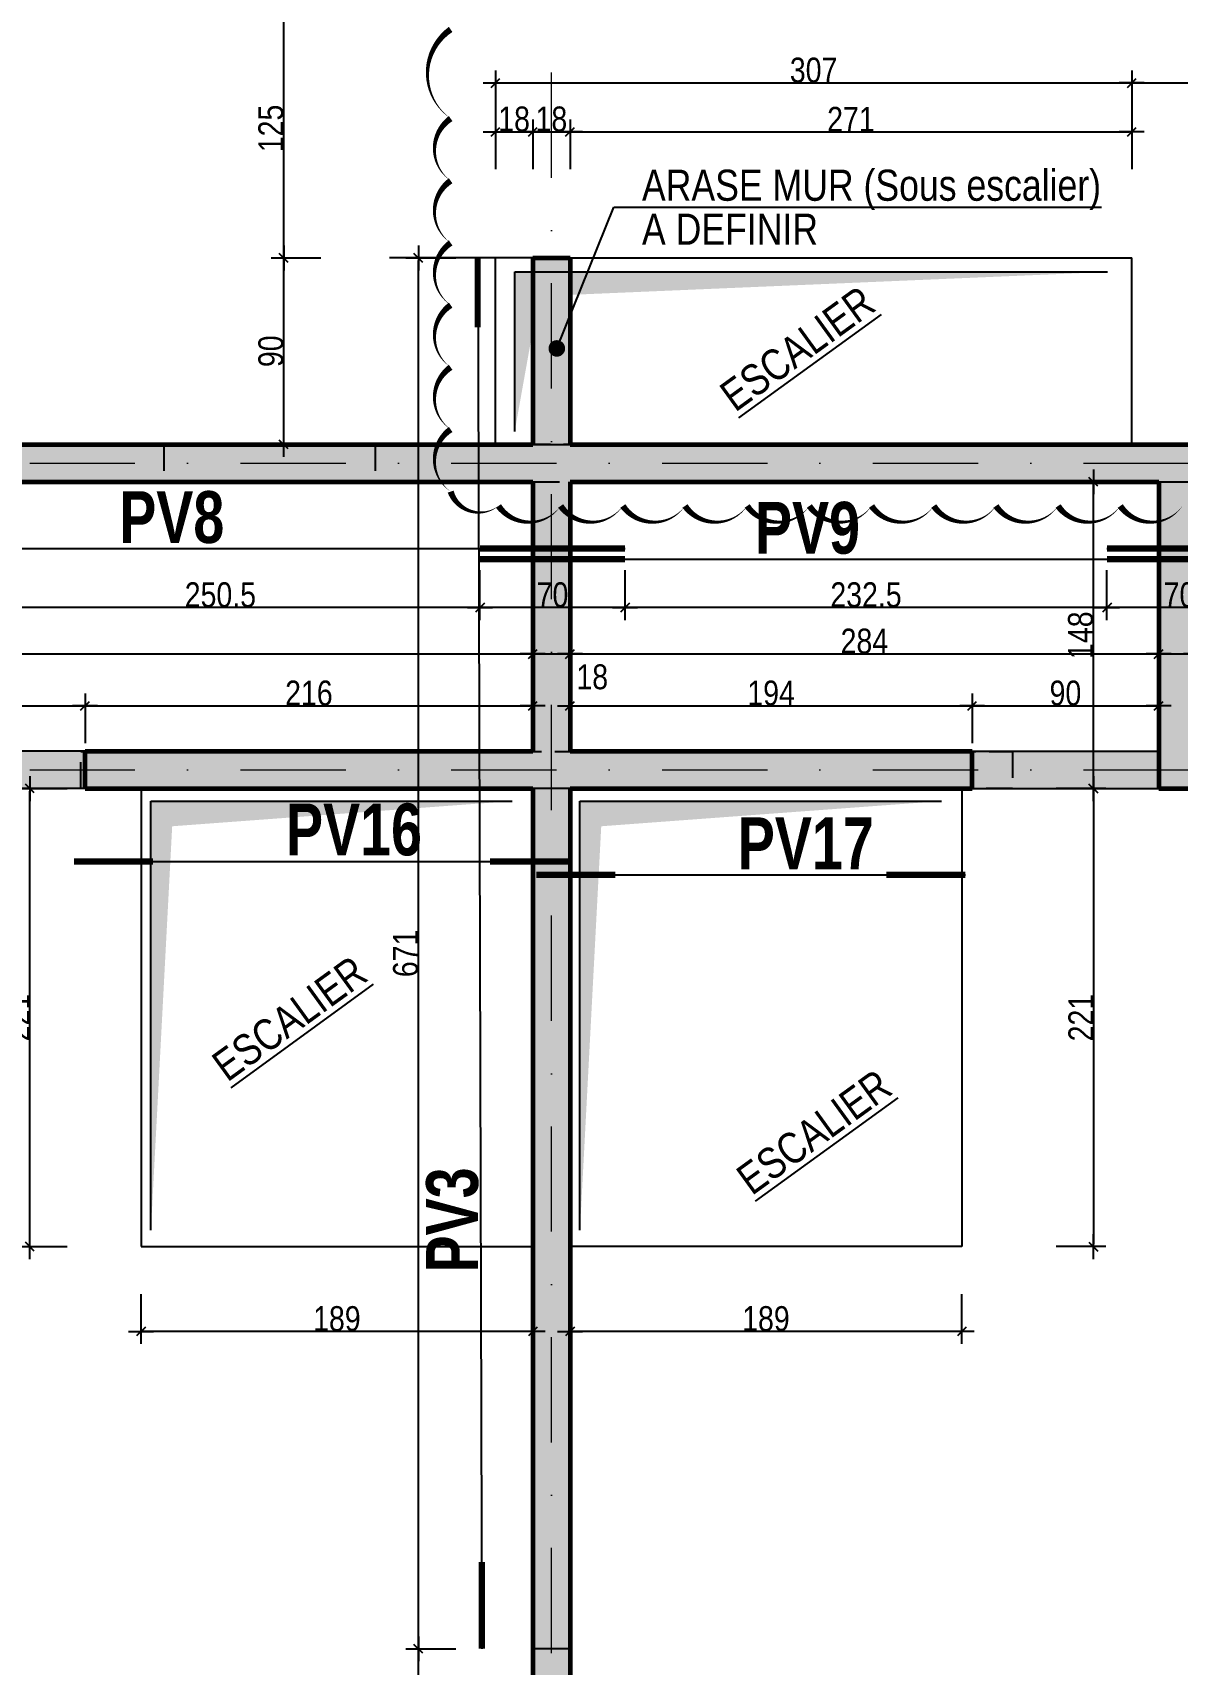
# Model space of a CAD drawing. Header units: millimetres. Extents: x 2049 to 26244, y -43633 to -34245.
# Drawn here: x 4544 to 5096, y -42265 to -41478 of the extents above; entities that cross this region are included whole.
import ezdxf
from ezdxf.enums import TextEntityAlignment as Align

# ---------------------------------------------------------------- set-up
doc = ezdxf.new("R2010")
doc.units = ezdxf.units.MM
doc.linetypes.add('CACHEX2', pattern=[19.05, 12.7, -6.35])
doc.linetypes.add('TIRETPTX2', pattern=[50.8, 25.4, -12.7, 0, -12.7])
for name, color, linetype in [('01_cote_gen', 4, 'Continuous'), ('01_linteaux', 2, 'Continuous'), ('01_murs_sup', 2, 'CACHEX2'), ('01_poch_BN', 9, 'Continuous'), ('01_poch_murs', 253, 'Continuous'), ('01_poch_poteaux', 250, 'Continuous'), ('01_resv', 32, 'Continuous'), ('01_texte', 230, 'Continuous'), ('AA_COTES', 2, 'Continuous')]:
    doc.layers.add(name, color=color, linetype=linetype)
doc.layers.add('01_murs_coup', color=5, linetype='Continuous', lineweight=60)
doc.layers.add('01_tram_axes', color=2, linetype='TIRETPTX2', lineweight=9)
doc.styles.add('impact', font='impact.ttf')
doc.styles.add('STYLE2', font='ARIALN.TTF')
doc.dimstyles.new('JB50res', dxfattribs={"dimscale": 0.1, "dimtxt": 120, "dimasz": 12, "dimexe": 0.1, "dimexo": 0.1, "dimgap": 0.09, "dimtad": 1, "dimdec": 1, "dimdsep": 46, "dimtxsty": 'STYLE2', "dimblk1": 'BOND_G', "dimblk2": 'BOND_D', "dimsah": 1, "dimcen": 1.5, "dimdle": 0.01, "dimse1": 1, "dimse2": 1, "dimclrd": 4, "dimclre": 2, "dimclrt": 6, "dimazin": 2, "dimtfac": 2.333333, "dimtdec": 1, "dimtix": 1, "dimtmove": 2, "dimatfit": 3, "dimldrblk": 'BOND_G', "dimfxl": 1, "dimtolj": 1, "dimtzin": 0, "dimarcsym": 0})
pattern_1 = [(135, (-9275.435, 6358.231), (-11.2253202, 9e-16), [7.9375, -7.9375])]

# ---------------------------------------------------------------- blocks, each defined once
blk = doc.blocks.new('BOND_G')
at = {"layer": 'AA_COTES', "color": 0}
for p, q in [((0, -5), (0, 15)), ((5, 0), (-5, 0)), ((1.77, 1.77), (-1.77, -1.77))]:
    blk.add_line(p, q, dxfattribs=at)
blk = doc.blocks.new('BOND_D')
at = {"layer": 'AA_COTES', "color": 0}
for p, q in [((5, 0), (-5, 0)), ((-1.77, -1.77), (1.77, 1.77)), ((0, 5), (0, -15))]:
    blk.add_line(p, q, dxfattribs=at)
blk = doc.blocks.new('*D7166')
at = {"layer": '01_cote_gen', "color": 4, "lineweight": -2, "ltscale": 200, "transparency": 16777216}
blk.add_line((5055.53, -41841.41), (5055.53, -41695.81), dxfattribs=at)
at = {"layer": 'Defpoints', "color": 0, "ltscale": 200, "transparency": 16777216}
for p in [(5055.53, -41694.61), (5087.05, -41694.61), (5087.05, -41842.61)]:
    blk.add_point(p, dxfattribs=at)
at = {"layer": '01_cote_gen', "color": 4, "lineweight": -2, "ltscale": 200, "transparency": 16777216, "xscale": 1.2, "yscale": 1.2, "zscale": 1.2}
for name, p, rotation in [('BOND_D', (5055.53, -41694.61), 90), ('BOND_G', (5055.53, -41842.61), 270)]:
    blk.add_blockref(name, p, dxfattribs=dict(at, rotation=rotation))
at = {"layer": '01_cote_gen', "color": 6, "ltscale": 200, "transparency": 16777216, "insert": (5049.39, -41768.61), "char_height": 12, "attachment_point": 5, "rotation": 90, "style": 'STYLE2'}
blk.add_mtext('\\A1;148', dxfattribs=at)
blk = doc.blocks.new('*D7168')
at = {"layer": '01_cote_gen', "color": 4, "lineweight": -2, "ltscale": 200, "transparency": 16777216}
blk.add_line((4194.25, -41777.66), (4783.85, -41777.66), dxfattribs=at)
at = {"layer": 'Defpoints', "color": 0, "ltscale": 200, "transparency": 16777216}
for p in [(4785.05, -41777.66), (4193.05, -41783.08), (4785.05, -41789.9)]:
    blk.add_point(p, dxfattribs=at)
at = {"layer": '01_cote_gen', "color": 4, "lineweight": -2, "ltscale": 200, "transparency": 16777216, "xscale": 1.2, "yscale": 1.2, "zscale": 1.2, "rotation": 180}
blk.add_blockref('BOND_G', (4193.05, -41777.66), dxfattribs=at)
at = {"layer": '01_cote_gen', "color": 4, "lineweight": -2, "ltscale": 200, "transparency": 16777216, "xscale": 1.2, "yscale": 1.2, "zscale": 1.2}
blk.add_blockref('BOND_D', (4785.05, -41777.66), dxfattribs=at)
at = {"layer": '01_cote_gen', "color": 6, "ltscale": 200, "transparency": 16777216, "insert": (4489.05, -41771.52), "char_height": 12, "attachment_point": 5, "style": 'STYLE2'}
blk.add_mtext('\\A1;592', dxfattribs=at)
blk = doc.blocks.new('*D7169')
at = {"layer": '01_cote_gen', "color": 4, "lineweight": -2, "ltscale": 200, "transparency": 16777216}
blk.add_line((4786.25, -41777.66), (4801.85, -41777.66), dxfattribs=at)
at = {"layer": 'Defpoints', "color": 0, "ltscale": 200, "transparency": 16777216}
for p in [(4803.05, -41777.66), (4785.05, -41789.9), (4803.05, -41789.9)]:
    blk.add_point(p, dxfattribs=at)
at = {"layer": '01_cote_gen', "color": 4, "lineweight": -2, "ltscale": 200, "transparency": 16777216, "xscale": 1.2, "yscale": 1.2, "zscale": 1.2, "rotation": 180}
blk.add_blockref('BOND_G', (4785.05, -41777.66), dxfattribs=at)
at = {"layer": '01_cote_gen', "color": 4, "lineweight": -2, "ltscale": 200, "transparency": 16777216, "xscale": 1.2, "yscale": 1.2, "zscale": 1.2}
blk.add_blockref('BOND_D', (4803.05, -41777.66), dxfattribs=at)
at = {"layer": '01_cote_gen', "color": 6, "ltscale": 200, "transparency": 16777216, "insert": (4813.75, -41788.77), "char_height": 12, "attachment_point": 5, "style": 'STYLE2'}
blk.add_mtext('\\A1;18', dxfattribs=at)
blk = doc.blocks.new('*D7170')
at = {"layer": '01_cote_gen', "color": 4, "lineweight": -2, "ltscale": 200, "transparency": 16777216}
blk.add_line((4804.25, -41777.66), (5085.85, -41777.66), dxfattribs=at)
at = {"layer": 'Defpoints', "color": 0, "ltscale": 200, "transparency": 16777216}
for p in [(5087.05, -41777.66), (5087.05, -41777.66), (4803.05, -41789.9)]:
    blk.add_point(p, dxfattribs=at)
at = {"layer": '01_cote_gen', "color": 4, "lineweight": -2, "ltscale": 200, "transparency": 16777216, "xscale": 1.2, "yscale": 1.2, "zscale": 1.2, "rotation": 180}
blk.add_blockref('BOND_G', (4803.05, -41777.66), dxfattribs=at)
at = {"layer": '01_cote_gen', "color": 4, "lineweight": -2, "ltscale": 200, "transparency": 16777216, "xscale": 1.2, "yscale": 1.2, "zscale": 1.2}
blk.add_blockref('BOND_D', (5087.05, -41777.66), dxfattribs=at)
at = {"layer": '01_cote_gen', "color": 6, "ltscale": 200, "transparency": 16777216, "insert": (4945.05, -41771.52), "char_height": 12, "attachment_point": 5, "style": 'STYLE2'}
blk.add_mtext('\\A1;284', dxfattribs=at)
blk = doc.blocks.new('*D7171')
at = {"layer": '01_cote_gen', "color": 4, "lineweight": -2, "ltscale": 200, "transparency": 16777216}
blk.add_line((5088.25, -41777.66), (5103.85, -41777.66), dxfattribs=at)
at = {"layer": 'Defpoints', "color": 0, "ltscale": 200, "transparency": 16777216}
for p in [(5087.05, -41777.66), (5105.05, -41777.66), (5105.05, -41777.66)]:
    blk.add_point(p, dxfattribs=at)
at = {"layer": '01_cote_gen', "color": 4, "lineweight": -2, "ltscale": 200, "transparency": 16777216, "xscale": 1.2, "yscale": 1.2, "zscale": 1.2, "rotation": 180}
blk.add_blockref('BOND_G', (5087.05, -41777.66), dxfattribs=at)
at = {"layer": '01_cote_gen', "color": 4, "lineweight": -2, "ltscale": 200, "transparency": 16777216, "xscale": 1.2, "yscale": 1.2, "zscale": 1.2}
blk.add_blockref('BOND_D', (5105.05, -41777.66), dxfattribs=at)
at = {"layer": '01_cote_gen', "color": 6, "ltscale": 200, "transparency": 16777216, "insert": (5117.97, -41788.64), "char_height": 12, "attachment_point": 5, "style": 'STYLE2'}
blk.add_mtext('\\A1;18', dxfattribs=at)
blk = doc.blocks.new('*D7194')
at = {"layer": '01_cote_gen', "color": 4, "lineweight": -2, "ltscale": 200, "transparency": 16777216}
blk.add_line((4480.25, -41802.72), (4567.85, -41802.72), dxfattribs=at)
at = {"layer": 'Defpoints', "color": 0, "ltscale": 200, "transparency": 16777216}
for p in [(4569.05, -41802.72), (4479.05, -41820.72), (4569.05, -41872.63)]:
    blk.add_point(p, dxfattribs=at)
at = {"layer": '01_cote_gen', "color": 4, "lineweight": -2, "ltscale": 200, "transparency": 16777216, "xscale": 1.2, "yscale": 1.2, "zscale": 1.2, "rotation": 180}
blk.add_blockref('BOND_G', (4479.05, -41802.72), dxfattribs=at)
at = {"layer": '01_cote_gen', "color": 4, "lineweight": -2, "ltscale": 200, "transparency": 16777216, "xscale": 1.2, "yscale": 1.2, "zscale": 1.2}
blk.add_blockref('BOND_D', (4569.05, -41802.72), dxfattribs=at)
at = {"layer": '01_cote_gen', "color": 6, "ltscale": 200, "transparency": 16777216, "insert": (4524.05, -41796.59), "char_height": 12, "attachment_point": 5, "style": 'STYLE2'}
blk.add_mtext('\\A1;90', dxfattribs=at)
blk = doc.blocks.new('*D7195')
at = {"layer": '01_cote_gen', "color": 4, "lineweight": -2, "ltscale": 200, "transparency": 16777216}
blk.add_line((4570.25, -41802.72), (4783.85, -41802.72), dxfattribs=at)
at = {"layer": 'Defpoints', "color": 0, "ltscale": 200, "transparency": 16777216}
for p in [(4785.05, -41802.72), (4569.05, -41820.72), (4785.05, -41830.21)]:
    blk.add_point(p, dxfattribs=at)
at = {"layer": '01_cote_gen', "color": 4, "lineweight": -2, "ltscale": 200, "transparency": 16777216, "xscale": 1.2, "yscale": 1.2, "zscale": 1.2, "rotation": 180}
blk.add_blockref('BOND_G', (4569.05, -41802.72), dxfattribs=at)
at = {"layer": '01_cote_gen', "color": 4, "lineweight": -2, "ltscale": 200, "transparency": 16777216, "xscale": 1.2, "yscale": 1.2, "zscale": 1.2}
blk.add_blockref('BOND_D', (4785.05, -41802.72), dxfattribs=at)
at = {"layer": '01_cote_gen', "color": 6, "ltscale": 200, "transparency": 16777216, "insert": (4677.05, -41796.59), "char_height": 12, "attachment_point": 5, "style": 'STYLE2'}
blk.add_mtext('\\A1;216', dxfattribs=at)
blk = doc.blocks.new('*D7196')
at = {"layer": '01_cote_gen', "color": 4, "lineweight": -2, "ltscale": 200, "transparency": 16777216}
blk.add_line((4664.88, -41675.41), (4664.88, -41587.81), dxfattribs=at)
at = {"layer": 'Defpoints', "color": 0, "ltscale": 200, "transparency": 16777216}
for p in [(4664.88, -41586.61), (4758.48, -41586.61), (4693.25, -41676.61)]:
    blk.add_point(p, dxfattribs=at)
at = {"layer": '01_cote_gen', "color": 4, "lineweight": -2, "ltscale": 200, "transparency": 16777216, "xscale": 1.2, "yscale": 1.2, "zscale": 1.2}
for name, p, rotation in [('BOND_D', (4664.88, -41586.61), 90), ('BOND_G', (4664.88, -41676.61), 270)]:
    blk.add_blockref(name, p, dxfattribs=dict(at, rotation=rotation))
at = {"layer": '01_cote_gen', "color": 6, "ltscale": 200, "transparency": 16777216, "insert": (4658.75, -41631.61), "char_height": 12, "attachment_point": 5, "rotation": 90, "style": 'STYLE2'}
blk.add_mtext('\\A1;90', dxfattribs=at)
blk = doc.blocks.new('*D7198')
at = {"layer": '01_cote_gen', "color": 4, "lineweight": -2, "ltscale": 200, "transparency": 16777216}
blk.add_line((4664.88, -41585.41), (4664.88, -41462.81), dxfattribs=at)
at = {"layer": 'Defpoints', "color": 0, "ltscale": 200, "transparency": 16777216}
for p in [(4664.88, -41461.61), (4776.48, -41461.61), (4776.48, -41586.61)]:
    blk.add_point(p, dxfattribs=at)
at = {"layer": '01_cote_gen', "color": 4, "lineweight": -2, "ltscale": 200, "transparency": 16777216, "xscale": 1.2, "yscale": 1.2, "zscale": 1.2}
for name, p, rotation in [('BOND_D', (4664.88, -41461.61), 90), ('BOND_G', (4664.88, -41586.61), 270)]:
    blk.add_blockref(name, p, dxfattribs=dict(at, rotation=rotation))
at = {"layer": '01_cote_gen', "color": 6, "ltscale": 200, "transparency": 16777216, "insert": (4658.75, -41524.11), "char_height": 12, "attachment_point": 5, "rotation": 90, "style": 'STYLE2'}
blk.add_mtext('\\A1;125', dxfattribs=at)
blk = doc.blocks.new('*D7199')
at = {"layer": '01_cote_gen', "color": 4, "lineweight": -2, "ltscale": 200, "transparency": 16777216}
blk.add_line((4804.25, -41802.72), (4995.85, -41802.72), dxfattribs=at)
at = {"layer": 'Defpoints', "color": 0, "ltscale": 200, "transparency": 16777216}
for p in [(4997.05, -41802.72), (4803.05, -41807.63), (4997.05, -41872.63)]:
    blk.add_point(p, dxfattribs=at)
at = {"layer": '01_cote_gen', "color": 4, "lineweight": -2, "ltscale": 200, "transparency": 16777216, "xscale": 1.2, "yscale": 1.2, "zscale": 1.2, "rotation": 180}
blk.add_blockref('BOND_G', (4803.05, -41802.72), dxfattribs=at)
at = {"layer": '01_cote_gen', "color": 4, "lineweight": -2, "ltscale": 200, "transparency": 16777216, "xscale": 1.2, "yscale": 1.2, "zscale": 1.2}
blk.add_blockref('BOND_D', (4997.05, -41802.72), dxfattribs=at)
at = {"layer": '01_cote_gen', "color": 6, "ltscale": 200, "transparency": 16777216, "insert": (4900.05, -41796.59), "char_height": 12, "attachment_point": 5, "style": 'STYLE2'}
blk.add_mtext('\\A1;194', dxfattribs=at)
blk = doc.blocks.new('*D7200')
at = {"layer": '01_cote_gen', "color": 4, "lineweight": -2, "ltscale": 200, "transparency": 16777216}
blk.add_line((4998.25, -41802.72), (5085.85, -41802.72), dxfattribs=at)
at = {"layer": 'Defpoints', "color": 0, "ltscale": 200, "transparency": 16777216}
for p in [(5087.05, -41802.72), (4997.05, -41820.72), (5087.05, -41832.99)]:
    blk.add_point(p, dxfattribs=at)
at = {"layer": '01_cote_gen', "color": 4, "lineweight": -2, "ltscale": 200, "transparency": 16777216, "xscale": 1.2, "yscale": 1.2, "zscale": 1.2, "rotation": 180}
blk.add_blockref('BOND_G', (4997.05, -41802.72), dxfattribs=at)
at = {"layer": '01_cote_gen', "color": 4, "lineweight": -2, "ltscale": 200, "transparency": 16777216, "xscale": 1.2, "yscale": 1.2, "zscale": 1.2}
blk.add_blockref('BOND_D', (5087.05, -41802.72), dxfattribs=at)
at = {"layer": '01_cote_gen', "color": 6, "ltscale": 200, "transparency": 16777216, "insert": (5042.05, -41796.59), "char_height": 12, "attachment_point": 5, "style": 'STYLE2'}
blk.add_mtext('\\A1;90', dxfattribs=at)
blk = doc.blocks.new('*D7471')
at = {"layer": '01_cote_gen', "color": 4, "lineweight": -2, "ltscale": 200, "transparency": 16777216}
blk.add_line((4783.85, -42104.57), (4597.25, -42104.57), dxfattribs=at)
at = {"layer": 'Defpoints', "color": 0, "ltscale": 200, "transparency": 16777216}
for p in [(4596.05, -42063.61), (4785.05, -42063.61), (4596.05, -42104.57)]:
    blk.add_point(p, dxfattribs=at)
at = {"layer": '01_cote_gen', "color": 4, "lineweight": -2, "ltscale": 200, "transparency": 16777216, "xscale": 1.2, "yscale": 1.2, "zscale": 1.2, "rotation": 180}
blk.add_blockref('BOND_D', (4596.05, -42104.57), dxfattribs=at)
at = {"layer": '01_cote_gen', "color": 4, "lineweight": -2, "ltscale": 200, "transparency": 16777216, "xscale": 1.2, "yscale": 1.2, "zscale": 1.2}
blk.add_blockref('BOND_G', (4785.05, -42104.57), dxfattribs=at)
at = {"layer": '01_cote_gen', "color": 6, "ltscale": 200, "transparency": 16777216, "insert": (4690.55, -42098.43), "char_height": 12, "attachment_point": 5, "style": 'STYLE2'}
blk.add_mtext('\\A1;189', dxfattribs=at)
blk = doc.blocks.new('*D7472')
at = {"layer": '01_cote_gen', "color": 4, "lineweight": -2, "ltscale": 200, "transparency": 16777216}
blk.add_line((4542.43, -42062.41), (4542.43, -41843.81), dxfattribs=at)
at = {"layer": 'Defpoints', "color": 0, "ltscale": 200, "transparency": 16777216}
for p in [(4542.43, -41842.61), (4583.23, -41842.61), (4596.05, -42063.61)]:
    blk.add_point(p, dxfattribs=at)
at = {"layer": '01_cote_gen', "color": 4, "lineweight": -2, "ltscale": 200, "transparency": 16777216, "xscale": 1.2, "yscale": 1.2, "zscale": 1.2}
for name, p, rotation in [('BOND_D', (4542.43, -41842.61), 90), ('BOND_G', (4542.43, -42063.61), 270)]:
    blk.add_blockref(name, p, dxfattribs=dict(at, rotation=rotation))
at = {"layer": '01_cote_gen', "color": 6, "ltscale": 200, "transparency": 16777216, "insert": (4536.4, -41953.11), "char_height": 12, "attachment_point": 5, "rotation": 90, "style": 'STYLE2'}
blk.add_mtext('\\A1;221', dxfattribs=at)
blk = doc.blocks.new('*D7473')
at = {"layer": '01_cote_gen', "color": 4, "lineweight": -2, "ltscale": 200, "transparency": 16777216}
blk.add_line((4990.85, -42104.57), (4804.25, -42104.57), dxfattribs=at)
at = {"layer": 'Defpoints', "color": 0, "ltscale": 200, "transparency": 16777216}
for p in [(4803.05, -42067.88), (4992.05, -42072.25), (4803.05, -42104.57)]:
    blk.add_point(p, dxfattribs=at)
at = {"layer": '01_cote_gen', "color": 4, "lineweight": -2, "ltscale": 200, "transparency": 16777216, "xscale": 1.2, "yscale": 1.2, "zscale": 1.2, "rotation": 180}
blk.add_blockref('BOND_D', (4803.05, -42104.57), dxfattribs=at)
at = {"layer": '01_cote_gen', "color": 4, "lineweight": -2, "ltscale": 200, "transparency": 16777216, "xscale": 1.2, "yscale": 1.2, "zscale": 1.2}
blk.add_blockref('BOND_G', (4992.05, -42104.57), dxfattribs=at)
at = {"layer": '01_cote_gen', "color": 6, "ltscale": 200, "transparency": 16777216, "insert": (4897.55, -42098.43), "char_height": 12, "attachment_point": 5, "style": 'STYLE2'}
blk.add_mtext('\\A1;189', dxfattribs=at)
blk = doc.blocks.new('*D7474')
at = {"layer": '01_cote_gen', "color": 4, "lineweight": -2, "ltscale": 200, "transparency": 16777216}
blk.add_line((5055.53, -41843.81), (5055.53, -42062.41), dxfattribs=at)
at = {"layer": 'Defpoints', "color": 0, "ltscale": 200, "transparency": 16777216}
for p in [(5031.14, -41842.61), (4992.05, -42063.61), (5055.53, -42063.61)]:
    blk.add_point(p, dxfattribs=at)
at = {"layer": '01_cote_gen', "color": 4, "lineweight": -2, "ltscale": 200, "transparency": 16777216, "xscale": 1.2, "yscale": 1.2, "zscale": 1.2}
for name, p, rotation in [('BOND_G', (5055.53, -41842.61), 90), ('BOND_D', (5055.53, -42063.61), 270)]:
    blk.add_blockref(name, p, dxfattribs=dict(at, rotation=rotation))
at = {"layer": '01_cote_gen', "color": 6, "ltscale": 200, "transparency": 16777216, "insert": (5049.49, -41953.11), "char_height": 12, "attachment_point": 5, "rotation": 90, "style": 'STYLE2'}
blk.add_mtext('\\A1;221', dxfattribs=at)
blk = doc.blocks.new('*D7568')
at = {"layer": '01_cote_gen', "color": 4, "lineweight": -2, "ltscale": 200, "transparency": 16777216}
blk.add_line((5075.25, -41502.16), (5363.85, -41502.16), dxfattribs=at)
at = {"layer": 'Defpoints', "color": 0, "ltscale": 200, "transparency": 16777216}
for p in [(5365.05, -41502.16), (5074.05, -41520.16), (5365.05, -41535.01)]:
    blk.add_point(p, dxfattribs=at)
at = {"layer": '01_cote_gen', "color": 4, "lineweight": -2, "ltscale": 200, "transparency": 16777216, "xscale": 1.2, "yscale": 1.2, "zscale": 1.2, "rotation": 180}
blk.add_blockref('BOND_G', (5074.05, -41502.16), dxfattribs=at)
at = {"layer": '01_cote_gen', "color": 4, "lineweight": -2, "ltscale": 200, "transparency": 16777216, "xscale": 1.2, "yscale": 1.2, "zscale": 1.2}
blk.add_blockref('BOND_D', (5365.05, -41502.16), dxfattribs=at)
at = {"layer": '01_cote_gen', "color": 6, "ltscale": 200, "transparency": 16777216, "insert": (5219.55, -41496.03), "char_height": 12, "attachment_point": 5, "style": 'STYLE2'}
blk.add_mtext('\\A1;291', dxfattribs=at)
blk = doc.blocks.new('*D7569')
at = {"layer": '01_cote_gen', "color": 4, "lineweight": -2, "ltscale": 200, "transparency": 16777216}
blk.add_line((4768.25, -41525.74), (4783.85, -41525.74), dxfattribs=at)
at = {"layer": 'Defpoints', "color": 0, "ltscale": 200, "transparency": 16777216}
for p in [(4767.05, -41520.16), (4785.05, -41525.74), (4785.05, -41649.05)]:
    blk.add_point(p, dxfattribs=at)
at = {"layer": '01_cote_gen', "color": 4, "lineweight": -2, "ltscale": 200, "transparency": 16777216, "xscale": 1.2, "yscale": 1.2, "zscale": 1.2, "rotation": 180}
blk.add_blockref('BOND_G', (4767.05, -41525.74), dxfattribs=at)
at = {"layer": '01_cote_gen', "color": 4, "lineweight": -2, "ltscale": 200, "transparency": 16777216, "xscale": 1.2, "yscale": 1.2, "zscale": 1.2}
blk.add_blockref('BOND_D', (4785.05, -41525.74), dxfattribs=at)
at = {"layer": '01_cote_gen', "color": 6, "ltscale": 200, "transparency": 16777216, "insert": (4776.05, -41519.61), "char_height": 12, "attachment_point": 5, "style": 'STYLE2'}
blk.add_mtext('\\A1;18', dxfattribs=at)
blk = doc.blocks.new('*D7570')
at = {"layer": '01_cote_gen', "color": 4, "lineweight": -2, "ltscale": 200, "transparency": 16777216}
blk.add_line((4786.25, -41525.74), (4801.85, -41525.74), dxfattribs=at)
at = {"layer": 'Defpoints', "color": 0, "ltscale": 200, "transparency": 16777216}
for p in [(4803.05, -41525.74), (4785.05, -41543.74), (4803.05, -41631.61)]:
    blk.add_point(p, dxfattribs=at)
at = {"layer": '01_cote_gen', "color": 4, "lineweight": -2, "ltscale": 200, "transparency": 16777216, "xscale": 1.2, "yscale": 1.2, "zscale": 1.2, "rotation": 180}
blk.add_blockref('BOND_G', (4785.05, -41525.74), dxfattribs=at)
at = {"layer": '01_cote_gen', "color": 4, "lineweight": -2, "ltscale": 200, "transparency": 16777216, "xscale": 1.2, "yscale": 1.2, "zscale": 1.2}
blk.add_blockref('BOND_D', (4803.05, -41525.74), dxfattribs=at)
at = {"layer": '01_cote_gen', "color": 6, "ltscale": 200, "transparency": 16777216, "insert": (4794.05, -41519.61), "char_height": 12, "attachment_point": 5, "style": 'STYLE2'}
blk.add_mtext('\\A1;18', dxfattribs=at)
blk = doc.blocks.new('*D7571')
at = {"layer": '01_cote_gen', "color": 4, "lineweight": -2, "ltscale": 200, "transparency": 16777216}
blk.add_line((4804.25, -41525.74), (5072.85, -41525.74), dxfattribs=at)
at = {"layer": 'Defpoints', "color": 0, "ltscale": 200, "transparency": 16777216}
for p in [(5074.05, -41525.74), (4803.05, -41543.74), (5074.05, -41586.61)]:
    blk.add_point(p, dxfattribs=at)
at = {"layer": '01_cote_gen', "color": 4, "lineweight": -2, "ltscale": 200, "transparency": 16777216, "xscale": 1.2, "yscale": 1.2, "zscale": 1.2, "rotation": 180}
blk.add_blockref('BOND_G', (4803.05, -41525.74), dxfattribs=at)
at = {"layer": '01_cote_gen', "color": 4, "lineweight": -2, "ltscale": 200, "transparency": 16777216, "xscale": 1.2, "yscale": 1.2, "zscale": 1.2}
blk.add_blockref('BOND_D', (5074.05, -41525.74), dxfattribs=at)
at = {"layer": '01_cote_gen', "color": 6, "ltscale": 200, "transparency": 16777216, "insert": (4938.55, -41519.71), "char_height": 12, "attachment_point": 5, "style": 'STYLE2'}
blk.add_mtext('\\A1;271', dxfattribs=at)
blk = doc.blocks.new('*D7643')
at = {"layer": '01_resv', "color": 4, "lineweight": -2, "ltscale": 200, "transparency": 16777216}
blk.add_line((4768.25, -41502.16), (5072.85, -41502.16), dxfattribs=at)
at = {"layer": 'Defpoints', "color": 0, "ltscale": 200, "transparency": 16777216}
for p in [(5074.05, -41502.16), (4767.05, -41586.61), (5074.05, -41586.61)]:
    blk.add_point(p, dxfattribs=at)
at = {"layer": '01_resv', "color": 4, "lineweight": -2, "ltscale": 200, "transparency": 16777216, "xscale": 1.2, "yscale": 1.2, "zscale": 1.2, "rotation": 180}
blk.add_blockref('BOND_G', (4767.05, -41502.16), dxfattribs=at)
at = {"layer": '01_resv', "color": 4, "lineweight": -2, "ltscale": 200, "transparency": 16777216, "xscale": 1.2, "yscale": 1.2, "zscale": 1.2}
blk.add_blockref('BOND_D', (5074.05, -41502.16), dxfattribs=at)
at = {"layer": '01_resv', "color": 6, "ltscale": 200, "transparency": 16777216, "insert": (4920.55, -41496.03), "char_height": 12, "attachment_point": 5, "style": 'STYLE2'}
blk.add_mtext('\\A1;307', dxfattribs=at)
blk = doc.blocks.new('*D8194')
at = {"layer": '01_cote_gen', "color": 4, "lineweight": -2, "ltscale": 200, "transparency": 16777216}
blk.add_line((4729.87, -42434.41), (4729.87, -42258.85), dxfattribs=at)
at = {"layer": 'Defpoints', "color": 0, "ltscale": 200, "transparency": 16777216}
for p in [(4729.87, -42257.65), (4814.01, -42257.65), (4824.71, -42435.61)]:
    blk.add_point(p, dxfattribs=at)
at = {"layer": '01_cote_gen', "color": 4, "lineweight": -2, "ltscale": 200, "transparency": 16777216, "xscale": 1.2, "yscale": 1.2, "zscale": 1.2}
for name, p, rotation in [('BOND_D', (4729.87, -42257.65), 90), ('BOND_G', (4729.87, -42435.61), 270)]:
    blk.add_blockref(name, p, dxfattribs=dict(at, rotation=rotation))
at = {"layer": '01_cote_gen', "color": 6, "ltscale": 200, "transparency": 16777216, "insert": (4723.74, -42346.63), "char_height": 12, "attachment_point": 5, "rotation": 90, "style": 'STYLE2'}
blk.add_mtext('\\A1;178', dxfattribs=at)
blk = doc.blocks.new('*D8195')
at = {"layer": '01_cote_gen', "color": 4, "lineweight": -2, "ltscale": 200, "transparency": 16777216}
blk.add_line((4729.87, -42256.45), (4729.87, -41587.81), dxfattribs=at)
at = {"layer": 'Defpoints', "color": 0, "ltscale": 200, "transparency": 16777216}
for p in [(4729.87, -41586.61), (4747.87, -41586.61), (4900.28, -42257.65)]:
    blk.add_point(p, dxfattribs=at)
at = {"layer": '01_cote_gen', "color": 4, "lineweight": -2, "ltscale": 200, "transparency": 16777216, "xscale": 1.2, "yscale": 1.2, "zscale": 1.2}
for name, p, rotation in [('BOND_D', (4729.87, -41586.61), 90), ('BOND_G', (4729.87, -42257.65), 270)]:
    blk.add_blockref(name, p, dxfattribs=dict(at, rotation=rotation))
at = {"layer": '01_cote_gen', "color": 6, "ltscale": 200, "transparency": 16777216, "insert": (4723.74, -41922.13), "char_height": 12, "attachment_point": 5, "rotation": 90, "style": 'STYLE2'}
blk.add_mtext('\\A1;671', dxfattribs=at)
blk = doc.blocks.new('*D8198')
at = {"layer": '01_cote_gen', "color": 4, "lineweight": -2, "ltscale": 200, "transparency": 16777216}
blk.add_line((4828.38, -41755.31), (4760.78, -41755.31), dxfattribs=at)
at = {"layer": 'Defpoints', "color": 0, "ltscale": 200, "transparency": 16777216}
for p in [(4759.58, -41752.56), (4759.58, -41755.31), (4829.58, -41752.56)]:
    blk.add_point(p, dxfattribs=at)
at = {"layer": '01_cote_gen', "color": 4, "lineweight": -2, "ltscale": 200, "transparency": 16777216, "xscale": 1.2, "yscale": 1.2, "zscale": 1.2, "rotation": 180}
blk.add_blockref('BOND_D', (4759.58, -41755.31), dxfattribs=at)
at = {"layer": '01_cote_gen', "color": 4, "lineweight": -2, "ltscale": 200, "transparency": 16777216, "xscale": 1.2, "yscale": 1.2, "zscale": 1.2}
blk.add_blockref('BOND_G', (4829.58, -41755.31), dxfattribs=at)
at = {"layer": '01_cote_gen', "color": 6, "ltscale": 200, "transparency": 16777216, "insert": (4794.58, -41749.17), "char_height": 12, "attachment_point": 5, "style": 'STYLE2'}
blk.add_mtext('\\A1;70', dxfattribs=at)
blk = doc.blocks.new('*D8199')
at = {"layer": '01_cote_gen', "color": 4, "lineweight": -2, "ltscale": 200, "transparency": 16777216}
blk.add_line((4758.38, -41755.31), (4510.3, -41755.31), dxfattribs=at)
at = {"layer": 'Defpoints', "color": 0, "ltscale": 200, "transparency": 16777216}
for p in [(4509.1, -41737.31), (4759.58, -41737.31), (4509.1, -41755.31)]:
    blk.add_point(p, dxfattribs=at)
at = {"layer": '01_cote_gen', "color": 4, "lineweight": -2, "ltscale": 200, "transparency": 16777216, "xscale": 1.2, "yscale": 1.2, "zscale": 1.2, "rotation": 180}
blk.add_blockref('BOND_D', (4509.1, -41755.31), dxfattribs=at)
at = {"layer": '01_cote_gen', "color": 4, "lineweight": -2, "ltscale": 200, "transparency": 16777216, "xscale": 1.2, "yscale": 1.2, "zscale": 1.2}
blk.add_blockref('BOND_G', (4759.58, -41755.31), dxfattribs=at)
at = {"layer": '01_cote_gen', "color": 6, "ltscale": 200, "transparency": 16777216, "insert": (4634.34, -41749.17), "char_height": 12, "attachment_point": 5, "style": 'STYLE2'}
blk.add_mtext('\\A1;250.5', dxfattribs=at)
blk = doc.blocks.new('*D8200')
at = {"layer": '01_cote_gen', "color": 4, "lineweight": -2, "ltscale": 200, "transparency": 16777216}
blk.add_line((5130.89, -41755.31), (5063.29, -41755.31), dxfattribs=at)
at = {"layer": 'Defpoints', "color": 0, "ltscale": 200, "transparency": 16777216}
for p in [(5062.09, -41745.63), (5132.09, -41745.63), (5062.09, -41755.31)]:
    blk.add_point(p, dxfattribs=at)
at = {"layer": '01_cote_gen', "color": 4, "lineweight": -2, "ltscale": 200, "transparency": 16777216, "xscale": 1.2, "yscale": 1.2, "zscale": 1.2, "rotation": 180}
blk.add_blockref('BOND_D', (5062.09, -41755.31), dxfattribs=at)
at = {"layer": '01_cote_gen', "color": 4, "lineweight": -2, "ltscale": 200, "transparency": 16777216, "xscale": 1.2, "yscale": 1.2, "zscale": 1.2}
blk.add_blockref('BOND_G', (5132.09, -41755.31), dxfattribs=at)
at = {"layer": '01_cote_gen', "color": 6, "ltscale": 200, "transparency": 16777216, "insert": (5097.09, -41749.17), "char_height": 12, "attachment_point": 5, "style": 'STYLE2'}
blk.add_mtext('\\A1;70', dxfattribs=at)
blk = doc.blocks.new('*D8201')
at = {"layer": '01_cote_gen', "color": 4, "lineweight": -2, "ltscale": 200, "transparency": 16777216}
blk.add_line((5060.89, -41755.31), (4830.78, -41755.31), dxfattribs=at)
at = {"layer": 'Defpoints', "color": 0, "ltscale": 200, "transparency": 16777216}
for p in [(4829.58, -41749.31), (5062.09, -41749.31), (4829.58, -41755.31)]:
    blk.add_point(p, dxfattribs=at)
at = {"layer": '01_cote_gen', "color": 4, "lineweight": -2, "ltscale": 200, "transparency": 16777216, "xscale": 1.2, "yscale": 1.2, "zscale": 1.2, "rotation": 180}
blk.add_blockref('BOND_D', (4829.58, -41755.31), dxfattribs=at)
at = {"layer": '01_cote_gen', "color": 4, "lineweight": -2, "ltscale": 200, "transparency": 16777216, "xscale": 1.2, "yscale": 1.2, "zscale": 1.2}
blk.add_blockref('BOND_G', (5062.09, -41755.31), dxfattribs=at)
at = {"layer": '01_cote_gen', "color": 6, "ltscale": 200, "transparency": 16777216, "insert": (4945.84, -41749.17), "char_height": 12, "attachment_point": 5, "style": 'STYLE2'}
blk.add_mtext('\\A1;232.5', dxfattribs=at)

msp = doc.modelspace()

# ---------------------------------------------------------------- hatches: boundary and pattern name
at = {"layer": '01_murs_sup', "ltscale": 200}
h = msp.add_hatch(dxfattribs=at)
h.set_pattern_fill('DASH', color=256, scale=2.5, angle=135)
h.set_pattern_definition(pattern_1)
h.paths.add_polyline_path([(4378.05, -40472.62), (4043.1, -40472.62), (4043.1, -40492.62), (4358.05, -40492.62), (4358.02, -41067.61), (4337.89, -41067.61), (4337.88, -41087.61), (4358.05, -41087.61), (4358.05, -41676.61), (4323.01, -41676.61), (4323.01, -41694.56), (4607.05, -41694.56), (4607.05, -41676.61), (4376.05, -41676.61), (4376.05, -41083.61), (4656.05, -41083.61), (4656.05, -41067.61), (4378.05, -41067.61)])
h.paths.add_polyline_path([(4234.8, -41067.61), (4193.1, -41067.61), (4193.1, -40636.55), (3988.75, -40636.55), (3988.75, -40656.55), (4173.1, -40656.55), (4173.1, -41067.61), (3815.1, -41067.61), (3815.1, -41430.61), (3833.1, -41430.61), (3833.1, -41087.61), (4173.1, -41087.61), (4173.1, -41092.5), (4193.14, -41092.5), (4193.1, -41087.61), (4234.8, -41087.61)])
h = msp.add_hatch(dxfattribs=at)
h.set_pattern_fill('DASH', color=256, scale=2.5, angle=135)
h.set_pattern_definition(pattern_1)
h.paths.add_polyline_path([(4193.05, -41225.61), (4173.1, -41225.61), (4173.1, -41646.61), (4193.1, -41646.61)])
h.paths.add_polyline_path([(5135.05, -41067.61), (4956.05, -41067.61), (4956.05, -41083.61), (5135.05, -41083.61)], flags=17)
h.paths.add_polyline_path([(5381.05, -41067.61), (5235.05, -41067.61), (5235.05, -41083.61), (5365.05, -41083.61), (5365.05, -41676.61), (4709.05, -41676.61), (4709.05, -41694.56), (5381.05, -41694.61)])
h.paths.add_polyline_path([(5016.48, -41824.66), (4567.05, -41824.66), (4567.05, -41842.61), (4785.05, -41842.61), (4785.05, -42435.61), (4682.05, -42435.61), (4682.05, -42451.61), (4962.05, -42451.61), (4962.05, -42435.61), (4803.05, -42435.61), (4803.05, -41842.61), (5016.48, -41842.56)])
h.paths.add_polyline_path([(6295.05, -41676.61), (5979.1, -41676.61), (5979.01, -41083.61), (6075.05, -41083.61), (6075.05, -41067.61), (5815.05, -41067.61), (5815.05, -41083.61), (5961.1, -41083.61), (5961.1, -41676.61), (5749.1, -41676.61), (5749.1, -41694.61), (6295.05, -41694.61)])
at = {"layer": '01_poch_BN', "ltscale": 200}
h = msp.add_hatch(color=256, dxfattribs=at)
h.dxf.hatch_style = 1
h.paths.add_polyline_path([(4569.05, -41824.61), (4479.05, -41824.61), (4479.05, -41833.61), (4569.05, -41833.61)])
h.paths.add_polyline_path([(4569.05, -41833.61), (4479.05, -41833.61), (4479.05, -41842.61), (4569.05, -41842.61)])
h.paths.add_polyline_path([(4464.05, -41833.61), (4193.05, -41833.61), (4193.05, -41842.61), (4464.05, -41842.61)])
h.paths.add_polyline_path([(4464.05, -41824.61), (4193.05, -41824.61), (4193.05, -41833.61), (4464.05, -41833.61)])
h = msp.add_hatch(color=256, dxfattribs=at)
h.dxf.hatch_style = 1
h.paths.add_polyline_path([(5087.05, -41824.61), (4997.05, -41824.61), (4997.05, -41833.61), (5087.05, -41833.61)])
h.paths.add_polyline_path([(5087.05, -41833.61), (4997.05, -41833.61), (4997.05, -41842.61), (5087.05, -41842.61)])
h.paths.add_polyline_path([(5365.05, -41824.61), (5105.05, -41824.61), (5105.05, -41833.61), (5365.05, -41833.61)])
h.paths.add_polyline_path([(5365.05, -41833.61), (5105.05, -41833.61), (5105.05, -41842.61), (5365.05, -41842.61)])
h.paths.add_polyline_path([(5659.05, -41833.61), (5399.05, -41833.61), (5399.05, -41842.61), (5659.05, -41842.61)])
h.paths.add_polyline_path([(5659.05, -41824.61), (5399.05, -41824.61), (5399.05, -41833.61), (5659.05, -41833.61)])
at = {"layer": '01_poch_murs', "ltscale": 200}
h = msp.add_hatch(color=256, dxfattribs=at)
h.dxf.hatch_style = 1
h.paths.add_polyline_path([(5105.05, -41694.61), (5087.05, -41694.61), (5087.05, -41842.61), (5105.05, -41842.61)])
h = msp.add_hatch(color=256, dxfattribs=at)
h.dxf.hatch_style = 1
h.paths.add_polyline_path([(4803.05, -42257.65), (4785.05, -42257.65), (4785.05, -42435.61), (4682.05, -42435.61), (4682.05, -42451.61), (4962.05, -42451.61), (4962.05, -42435.61), (4803.05, -42435.61)])
h.paths.add_polyline_path([(5381.05, -42257.65), (5365.05, -42257.65), (5365.05, -42435.61), (5262.05, -42435.61), (5262.05, -42451.61), (5381.05, -42451.61)])
h.paths.add_polyline_path([(5399.08, -42257.65), (5383.08, -42257.65), (5383.05, -42451.61), (5512.05, -42451.61), (5512.05, -42435.61), (5399.05, -42435.61)])
h.paths.add_polyline_path([(5162.05, -42435.61), (5062.05, -42435.61), (5062.05, -42451.61), (5162.05, -42451.61)])
h.paths.add_polyline_path([(5712.05, -42435.61), (5612.05, -42435.61), (5612.05, -42451.61), (5712.05, -42451.61)])
h.paths.add_polyline_path([(4582.05, -42435.61), (4482.05, -42435.61), (4482.05, -42451.61), (4582.05, -42451.61)])
h.paths.add_polyline_path([(4382.05, -42435.61), (4193.05, -42435.61), (4193.05, -42227.65), (4173.06, -42227.65), (4173.06, -42443.61), (4382.05, -42443.61)])
h.paths.add_polyline_path([(4382.05, -42443.61), (4173.06, -42443.61), (4173.06, -42451.61), (4382.05, -42451.61)])
at = {"layer": '01_poch_poteaux', "ltscale": 200}
h = msp.add_hatch(color=256, dxfattribs=at)
h.dxf.hatch_style = 1
h.paths.add_polyline_path([(5381.05, -41567.65), (5365.05, -41567.65), (5365.05, -41676.61), (4803.05, -41676.61), (4803.05, -41586.61), (4785.05, -41586.61), (4785.05, -41676.61), (4193.06, -41676.61), (4193.05, -41676.61), (4193.05, -41676.67), (4173.06, -41676.67), (4173.06, -41694.61), (4193.06, -41694.61), (4785.05, -41694.61), (4785.05, -41824.61), (4569.05, -41824.61), (4569.05, -41842.61), (4785.05, -41842.61), (4803.05, -41842.61), (4997.05, -41842.61), (4997.05, -41824.61), (4803.05, -41824.61), (4803.05, -41694.61), (5087.05, -41694.61), (5105.05, -41694.61), (5365.05, -41694.61), (5365.05, -42227.65), (5381.05, -42227.65)])

# ---------------------------------------------------------------- linework, layer by layer
at = {"layer": '01_cote_gen', "ltscale": 200}
msp.add_line((4767.05, -41586.61), (4715.94, -41586.61), dxfattribs=at)
at = {"layer": '01_linteaux', "ltscale": 0.1}
for p, q in [((4767.05, -41676.61), (4767.05, -41586.61)), ((4785.05, -41586.61), (4767.05, -41586.61)), ((4803.05, -41586.61), (5074.05, -41586.61)), ((5074.05, -41676.61), (5074.05, -41586.61)), ((4569.05, -41824.61), (4479.05, -41824.61)), ((4997.05, -41824.61), (5087.05, -41824.61)), ((4569.05, -41842.61), (4479.05, -41842.61)), ((4596.05, -41842.61), (4596.05, -42063.61)), ((4992.05, -41842.61), (4992.05, -42063.61)), ((4997.05, -41842.61), (5087.05, -41842.61)), ((4596.05, -42063.61), (4785.05, -42063.61)), ((4992.05, -42063.61), (4803.05, -42063.61))]:
    msp.add_line(p, q, dxfattribs=at)
at = {"layer": '01_murs_coup', "ltscale": 0.1}
for p, q in [((4785.05, -41586.61), (4785.05, -41676.61)), ((4785.05, -41586.61), (4803.05, -41586.61)), ((4803.05, -41586.61), (4803.05, -41676.61)), ((4193.06, -41676.61), (4785.05, -41676.61)), ((4803.05, -41676.61), (5365.05, -41676.61)), ((4193.06, -41694.61), (4785.05, -41694.61)), ((4785.05, -41694.61), (4785.05, -41824.61)), ((4803.05, -41694.61), (4803.05, -41824.61)), ((4803.05, -41694.61), (5087.05, -41694.61)), ((5087.05, -41694.61), (5087.05, -41842.61)), ((4569.05, -41824.61), (4785.05, -41824.61)), ((4569.05, -41842.61), (4569.05, -41824.61)), ((4803.05, -41824.61), (4997.05, -41824.61)), ((4997.05, -41842.61), (4997.05, -41824.61)), ((4569.05, -41842.61), (4785.05, -41842.61)), ((4785.05, -41842.61), (4785.05, -42435.61)), ((4803.05, -41842.61), (4803.05, -42435.61)), ((4803.05, -41842.61), (4997.05, -41842.61)), ((5087.05, -41842.61), (5105.05, -41842.61))]:
    msp.add_line(p, q, dxfattribs=at)
at = {"layer": '01_murs_sup'}
for p, q in [((4376.05, -41676.61), (4607.05, -41676.61)), ((4607.05, -41676.61), (4607.05, -41694.56)), ((4709.05, -41676.61), (4709.05, -41694.56)), ((5365.05, -41676.61), (4709.05, -41676.61)), ((4607.05, -41694.56), (4323.01, -41694.56)), ((4709.05, -41694.56), (5381.05, -41694.61)), ((4567.05, -41842.61), (4567.05, -41824.66)), ((4567.05, -41824.66), (5016.48, -41824.66)), ((5016.48, -41824.66), (5016.48, -41842.56)), ((4785.05, -41842.61), (4567.05, -41842.61)), ((4785.05, -42435.61), (4785.05, -41842.61)), ((5016.48, -41842.56), (4803.05, -41842.61)), ((4803.05, -41842.61), (4803.05, -42435.61))]:
    msp.add_line(p, q, dxfattribs=at)
at = {"layer": '01_poch_murs', "ltscale": 200}
for p, q in [((4776.33, -41670.41), (4776.33, -41593.36)), ((4776.33, -41593.36), (5062.36, -41593.36)), ((4600.83, -42055.63), (4600.83, -41848.65)), ((4600.83, -41848.65), (4775.18, -41848.65)), ((4807.83, -42055.62), (4807.83, -41848.65)), ((4807.83, -41848.65), (4982.18, -41848.65))]:
    msp.add_line(p, q, dxfattribs=at)
for points in [[(4776.33, -41670.41), (4776.33, -41593.36), (4788.01, -41605.04)], [(4776.33, -41593.36), (5062.36, -41593.36), (4788.01, -41605.04)], [(4600.83, -42055.63), (4600.83, -41848.65), (4611.09, -41860.8)], [(4600.83, -41848.65), (4775.18, -41848.65), (4611.09, -41860.8)], [(4807.83, -42055.62), (4807.83, -41848.65), (4818.09, -41860.8)], [(4807.83, -41848.65), (4982.18, -41848.65), (4818.09, -41860.8)]]:
    msp.add_solid(points, dxfattribs=at)
at = {"layer": '01_poch_poteaux', "ltscale": 200}
for p, q in [((4785.05, -41676.61), (4803.05, -41676.61)), ((5087.05, -41694.61), (5105.05, -41694.61)), ((4803.05, -41842.61), (4785.05, -41842.61)), ((4803.05, -42257.65), (4785.05, -42257.65))]:
    msp.add_line(p, q, dxfattribs=at)
at = {"layer": '01_texte'}
for p, q in [((4796.66, -41630.25), (4824.23, -41562.14)), ((4824.23, -41562.14), (5059.52, -41562.14))]:
    msp.add_line(p, q, dxfattribs=at)
at = {"layer": '01_texte', "ltscale": 200}
for p, q in [((4758.48, -41586.61), (4760.45, -42257.65)), ((4439.1, -41726.81), (4829.58, -41726.81)), ((4759.58, -41731.96), (5132.09, -41731.96)), ((5062.09, -41726.81), (5380.4, -41726.81)), ((4563.73, -41877.84), (4802.5, -41877.84)), ((4786.81, -41884.18), (4993.8, -41884.19))]:
    msp.add_line(p, q, dxfattribs=at)
msp.add_lwpolyline([(5098.5, -41706.27, 0, 3, -0.520567), (5068.5, -41706.27, 0, 3, -0.520567), (5038.5, -41706.27, 0, 3, -0.520567), (5008.5, -41706.27, 0, 3, -0.520567), (4978.5, -41706.27, 0, 3, -0.520567), (4948.5, -41706.27, 0, 3, -0.520567), (4918.5, -41706.27, 0, 3, -0.520567), (4888.5, -41706.27, 0, 3, -0.520567), (4858.5, -41706.27, 0, 3, -0.520567), (4828.5, -41706.27, 0, 3, -0.520567), (4798.5, -41706.27, 0, 3, -0.520567), (4768.5, -41706.27, 0, 3, -0.520567), (4745.43, -41699.34, 0, 3, -0.520567), (4745.43, -41669.34, 0, 3, -0.520567), (4745.43, -41639.34, 0, 3, -0.520567), (4745.43, -41609.34, 0, 3, -0.520567), (4745.43, -41579.34, 0, 3, -0.520567), (4745.43, -41549.34, 0, 3, -0.520567), (4745.43, -41519.34, 0, 3, -0.520567), (4745.43, -41476.33, 0, 3, -0.520567)], format="xyseb", dxfattribs=at)
at = {"layer": '01_texte', "ltscale": 200, "const_width": 3}
for points in [[(4758.48, -41586.58), (4758.48, -41620.02)], [(4829.58, -41726.81), (4759.58, -41726.81)], [(5062.09, -41726.81), (5132.09, -41726.81)], [(4759.58, -41731.96), (4829.58, -41731.96)], [(5132.09, -41731.96), (5062.09, -41731.96)], [(4563.73, -41877.84), (4601.87, -41877.84)], [(4802.5, -41877.84), (4764.36, -41877.84)], [(4786.81, -41884.19), (4824.95, -41884.19)], [(4993.8, -41884.19), (4955.66, -41884.19)], [(4760.45, -42257.65), (4760.45, -42215.85)]]:
    msp.add_lwpolyline(points, dxfattribs=at)
at = {"layer": '01_texte', "const_width": 4}
msp.add_lwpolyline([(4794.66, -41630.25, 1), (4798.66, -41630.25, 1)], format="xyb", close=True, dxfattribs=at)
at = {"layer": '01_tram_axes', "color": 253, "ltscale": 2}
for p, q in [((4794.05, -42768.29), (4794.05, -40330.13)), ((2406.63, -41685.61), (7041.34, -41685.61)), ((2406.63, -41833.61), (7041.34, -41833.61))]:
    msp.add_line(p, q, dxfattribs=at)

# ---------------------------------------------------------------- texts
at = {"layer": '01_texte', "style": 'STYLE2'}
for s, p in [('ARASE MUR (Sous escalier)', (4837.74, -41559)), ('A DEFINIR', (4837.74, -41580.21))]:
    msp.add_text(s, height=15, dxfattribs=at).set_placement(p)
for p in [(4882.75, -41661.3), (4637.73, -41984.52), (4890.77, -42039.28)]:
    msp.add_text('%%UESCALIER', height=15, rotation=35.96644, dxfattribs=at).set_placement(p)
at = {"layer": '01_texte', "style": 'impact'}
for s, p in [('PV8', (4610.87, -41731.63)), ('PV9', (4917.59, -41736.79)), ('PV16', (4698.8, -41882.33)), ('PV17', (4916.77, -41889.01))]:
    msp.add_text(s, height=25, dxfattribs=at).set_placement(p, align=Align.BOTTOM_CENTER)
msp.add_text('PV3', height=25, rotation=90, dxfattribs=at).set_placement((4766.11, -42050.75), align=Align.BOTTOM_CENTER)

# ---------------------------------------------------------------- dimensions: what is measured, and where the dimension line sits
at = {"layer": '01_cote_gen', "ltscale": 200}
for base, p1, p2, picture, middle in [((4664.88, -41461.61), (4776.48, -41586.61), (4776.48, -41461.61), '*D7198', (4658.75, -41524.11)), ((4664.88, -41586.61), (4693.25, -41676.61), (4758.48, -41586.61), '*D7196', (4658.75, -41631.61)), ((4729.87, -41586.61), (4900.28, -42257.65), (4747.87, -41586.61), '*D8195', (4723.74, -41922.13)), ((5055.53, -41694.61), (5087.05, -41842.61), (5087.05, -41694.61), '*D7166', (5049.39, -41768.61)), ((4542.43, -41842.61), (4596.05, -42063.61), (4583.23, -41842.61), '*D7472', (4536.4, -41953.11)), ((5055.53, -42063.61), (5031.14, -41842.61), (4992.05, -42063.61), '*D7474', (5049.49, -41953.11)), ((4729.87, -42257.65), (4824.71, -42435.61), (4814.01, -42257.65), '*D8194', (4723.74, -42346.63))]:
    dim = msp.add_linear_dim(base=base, p1=p1, p2=p2, angle=90, dimstyle='JB50res', dxfattribs=at)
    dim.commit()
    dim.dimension.update_dxf_attribs({"geometry": picture, "text_midpoint": middle})
for base, p1, p2, picture, middle in [((5365.05, -41502.16), (5074.05, -41520.16), (5365.05, -41535.01), '*D7568', (5219.55, -41496.03)), ((4785.05, -41525.74), (4767.05, -41520.16), (4785.05, -41649.05), '*D7569', (4776.05, -41519.61)), ((4803.05, -41525.74), (4785.05, -41543.74), (4803.05, -41631.61), '*D7570', (4794.05, -41519.61)), ((5074.05, -41525.74), (4803.05, -41543.74), (5074.05, -41586.61), '*D7571', (4938.55, -41519.71)), ((4509.1, -41755.31), (4759.58, -41737.31), (4509.1, -41737.31), '*D8199', (4634.34, -41749.17)), ((4759.58, -41755.31), (4829.58, -41752.56), (4759.58, -41752.56), '*D8198', (4794.58, -41749.17)), ((4829.58, -41755.31), (5062.09, -41749.31), (4829.58, -41749.31), '*D8201', (4945.84, -41749.17)), ((5062.09, -41755.31), (5132.09, -41745.63), (5062.09, -41745.63), '*D8200', (5097.09, -41749.17)), ((4785.05, -41777.66), (4193.05, -41783.08), (4785.05, -41789.9), '*D7168', (4489.05, -41771.52)), ((5087.05, -41777.66), (4803.05, -41789.9), (5087.05, -41777.66), '*D7170', (4945.05, -41771.52)), ((4569.05, -41802.72), (4479.05, -41820.72), (4569.05, -41872.63), '*D7194', (4524.05, -41796.59)), ((4785.05, -41802.72), (4569.05, -41820.72), (4785.05, -41830.21), '*D7195', (4677.05, -41796.59)), ((4997.05, -41802.72), (4803.05, -41807.63), (4997.05, -41872.63), '*D7199', (4900.05, -41796.59)), ((5087.05, -41802.72), (4997.05, -41820.72), (5087.05, -41832.99), '*D7200', (5042.05, -41796.59)), ((4596.05, -42104.57), (4785.05, -42063.61), (4596.05, -42063.61), '*D7471', (4690.55, -42098.43)), ((4803.05, -42104.57), (4992.05, -42072.25), (4803.05, -42067.88), '*D7473', (4897.55, -42098.43))]:
    dim = msp.add_linear_dim(base=base, p1=p1, p2=p2, dimstyle='JB50res', dxfattribs=at)
    dim.commit()
    dim.dimension.update_dxf_attribs({"geometry": picture, "text_midpoint": middle})
for base, p1, p2, picture, middle in [((4803.05, -41777.66), (4785.05, -41789.9), (4803.05, -41789.9), '*D7169', (4813.75, -41788.77)), ((5105.05, -41777.66), (5087.05, -41777.66), (5105.05, -41777.66), '*D7171', (5117.97, -41788.64))]:
    dim = msp.add_linear_dim(base=base, p1=p1, p2=p2, dimstyle='JB50res', dxfattribs=at)
    dim.commit()
    dim.dimension.update_dxf_attribs({"geometry": picture, "text_midpoint": middle, "dimtype": 160})
at = {"layer": '01_resv', "ltscale": 200}
dim = msp.add_linear_dim(base=(5074.05, -41502.16), p1=(4767.05, -41586.61), p2=(5074.05, -41586.61), dimstyle='JB50res', dxfattribs=at)
dim.commit()
dim.dimension.update_dxf_attribs({"geometry": '*D7643', "text_midpoint": (4920.55, -41496.03)})

doc.saveas('drawing.dxf')
